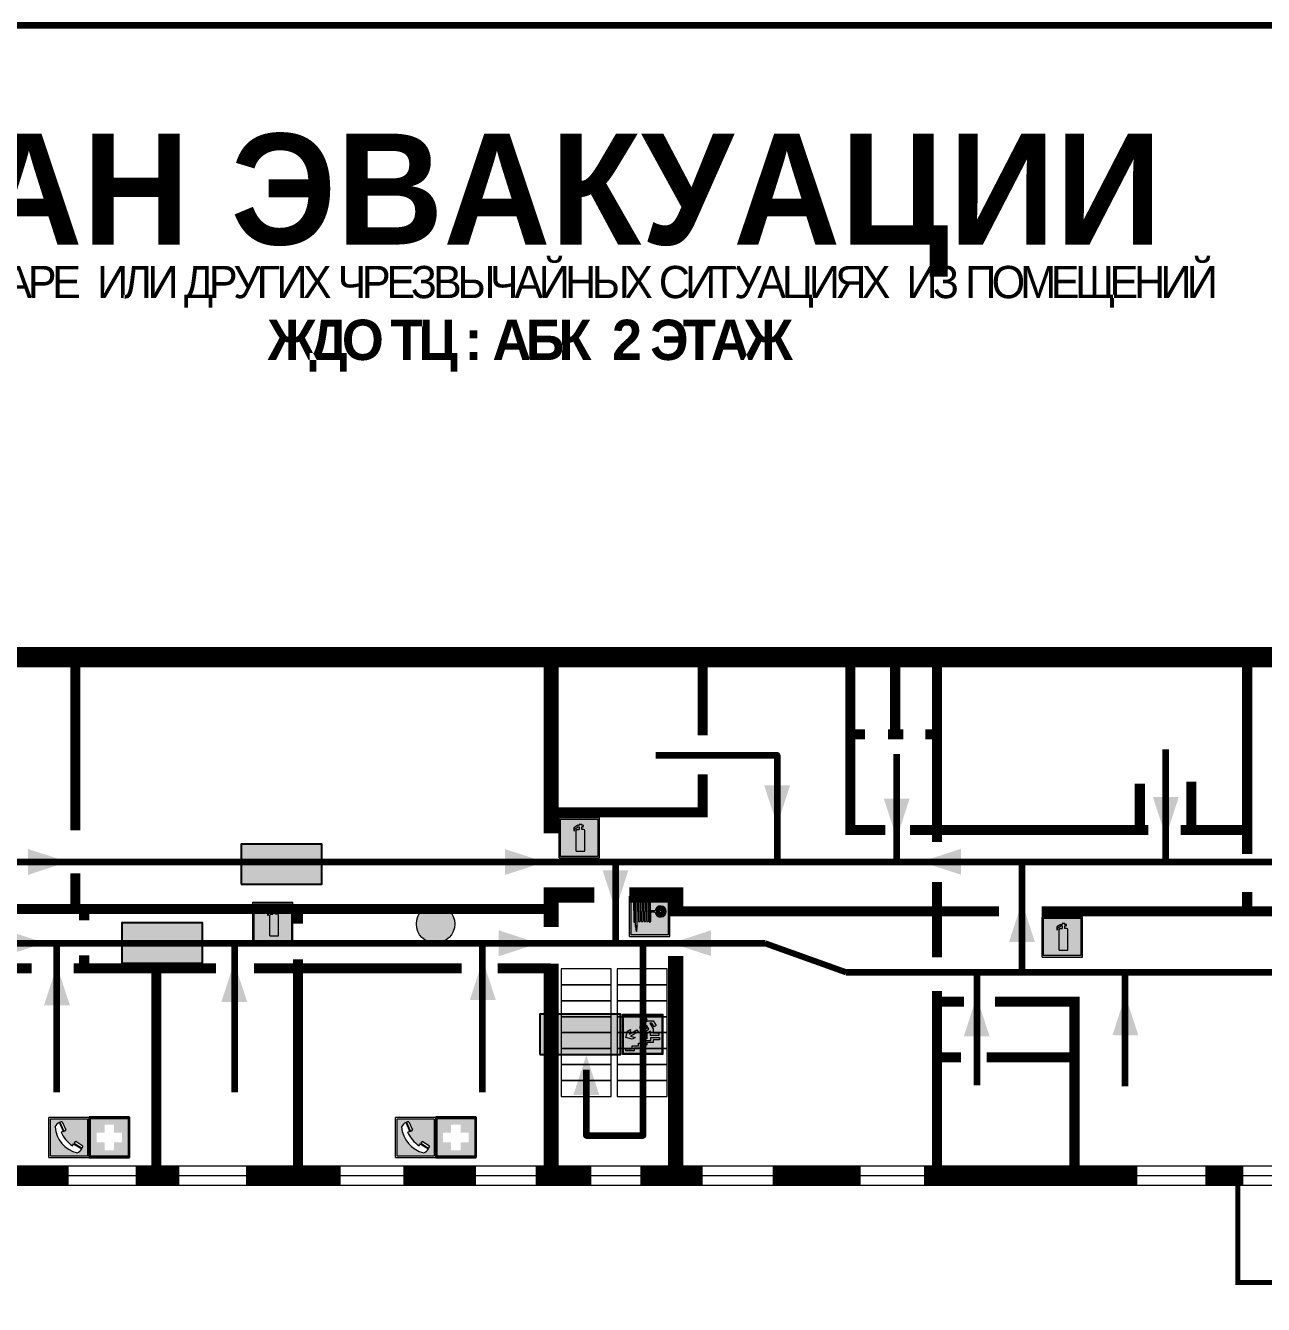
# Model space of a CAD drawing. Header units: millimetres. Extents: x 13114 to 67229, y 22859 to 38520.
# Drawn here: x 34760.2 to 35005.8, y 24827.3 to 25081.1 of the extents above; entities that cross this region are included whole.
import ezdxf

# ---------------------------------------------------------------- set-up
doc = ezdxf.new("R2010")
doc.units = ezdxf.units.MM
doc.layers.add('План_Штампы', color=7, linetype='Continuous')
doc.styles.add('обычный', font='arial.ttf')

# ---------------------------------------------------------------- blocks, each defined once
blk = doc.blocks.new('A$C7B4425F7')
at = {"true_color": 0xffffff}
blk.add_hatch(color=7, dxfattribs=at).paths.add_polyline_path([(0, 0), (-16, 0), (-16, -8), (0, -8)])
h = blk.add_hatch(color=126)
h.paths.add_polyline_path([(-0.2, -0.2), (-15.8, -0.2), (-15.8, -7.8), (-0.2, -7.8)])
h.paths.add_polyline_path([(-11.76, -2.03), (-11.76, -3.66), (-11.17, -3.66, -0.568275), (-11.17, -6.18), (-12.58, -6.18), (-12.58, -2.03)], flags=16)
h.paths.add_polyline_path([(-13.33, -4.12, -0.495768), (-13.59, -6.18), (-15.03, -6.18), (-15.03, -2.03), (-13.59, -2.03, -0.487973)], flags=16)
h.paths.add_polyline_path([(-10.25, -2.03), (-9.48, -2.03), (-9.48, -6.18), (-10.25, -6.18)], flags=16)
h.paths.add_polyline_path([(-13.84, -3.69), (-14.24, -3.69), (-14.24, -3.03), (-13.9, -3.03, -0.692621)], flags=0)
h.paths.add_polyline_path([(-9.15, -2.03), (-8.4, -2.03), (-8.04, -3.07), (-7.68, -2.03), (-6.93, -2.03), (-7.64, -4.1), (-6.93, -6.18), (-7.68, -6.18), (-8.04, -5.14), (-8.4, -6.18), (-9.15, -6.18), (-8.44, -4.1)], flags=16)
h.paths.add_polyline_path([(-11.76, -4.46), (-11.42, -4.46, -0.692621), (-11.36, -5.12), (-11.76, -5.12)], flags=0)
h.paths.add_polyline_path([(-13.9, -5.2), (-14.24, -5.2), (-14.24, -4.55), (-13.84, -4.55, -0.708038)], flags=0)
edge = h.paths.add_edge_path(flags=16)
edge.add_ellipse((-5.51, -4.08), major_axis=(0, 2.05), ratio=0.586184, start_angle=0, end_angle=360)
edge = h.paths.add_edge_path(flags=0)
edge.add_ellipse((-5.51, -4.08), major_axis=(0, 1.14), ratio=0.454828, start_angle=0, end_angle=360)
h.paths.add_polyline_path([(-4.13, -4.96, 0.377264), (-3.48, -4.52, 0.0555), (-3.16, -2.03), (-1.66, -2.03), (-1.66, -4.96), (-0.96, -4.96), (-0.96, -7.01), (-1.75, -7.01), (-1.75, -6.18), (-3.3, -6.18), (-3.3, -7.02), (-4.13, -7.02)], flags=16)
h.paths.add_polyline_path([(-2.73, -2.91), (-2.28, -2.91), (-2.28, -4.96), (-3.05, -4.96, 0.079136)], flags=0)
at = {"color": 126}
blk.add_lwpolyline([(-16, -8), (0, -8), (0, 0), (-16, 0)], close=True, dxfattribs=at)
blk = doc.blocks.new('A$C7B8C2D5B')
at = {"lineweight": 0}
h = blk.add_hatch(color=5, dxfattribs=at)
h.dxf.hatch_style = 1
h.paths.add_polyline_path([(1.4, -3.02, 1), (-2.11, -3.02, 1)])
at = {"color": 5, "lineweight": 0}
blk.add_circle((-0.36, -3.02), 1.75, dxfattribs=at)
blk = doc.blocks.new('A$C3AD82952')
at = {"true_color": 0xf5f5ff}
h = blk.add_hatch(color=7, dxfattribs=at)
h.dxf.hatch_style = 1
h.paths.add_polyline_path([(8.21, 8.73, 0.414214), (7.89, 9.05), (7.22, 9.05), (7.22, 9.92), (7.59, 9.92, 1), (7.57, 10.36), (7.22, 10.36), (7.22, 10.6), (6.43, 10.6), (6.43, 10.36), (6.01, 10.36), (4.74, 9.59), (4.74, 8.69), (4.98, 8.73), (4.98, 9.26), (6.12, 9.91), (6.43, 9.91), (6.43, 9.05), (5.76, 9.05, 0.414214), (5.44, 8.73), (5.44, 2.2), (8.21, 2.2)], flags=0)
h.paths.add_polyline_path([(12.8, 12.8), (0, 12.8), (0, 0), (12.8, 0)])
h.paths.add_polyline_path([(0.51, 12.29), (12.29, 12.29), (12.29, 0.51), (0.51, 0.51)], flags=16)
h.paths.add_polyline_path([(4.74, 9.59), (6.01, 10.36), (6.43, 10.36), (6.43, 10.6), (7.22, 10.6), (7.22, 10.36), (7.59, 10.36, -0.94586), (7.59, 9.92), (7.22, 9.92), (7.22, 9.05), (7.89, 9.05, -0.414214), (8.21, 8.73), (8.21, 2.2), (5.44, 2.2), (5.44, 8.73, -0.414214), (5.76, 9.05), (6.43, 9.05), (6.43, 9.91), (6.12, 9.91), (4.98, 9.26), (4.98, 8.73), (4.74, 8.69)], flags=0)
h = blk.add_hatch(color=242)
h.dxf.hatch_style = 1
h.paths.add_polyline_path([(12.29, 12.29), (0.51, 12.29), (0.51, 0.51), (12.29, 0.51)])
h.paths.add_polyline_path([(4.74, 8.69), (4.74, 9.59), (6.01, 10.36), (6.43, 10.36), (6.43, 10.6), (7.22, 10.6), (7.22, 10.36), (7.59, 10.36, -0.94586), (7.59, 9.92), (7.22, 9.92), (7.22, 9.05), (7.89, 9.05, -0.414214), (8.21, 8.73), (8.21, 2.2), (5.44, 2.2), (5.44, 8.73, -0.414214), (5.76, 9.05), (6.43, 9.05), (6.43, 9.91), (6.12, 9.91), (4.98, 9.26), (4.98, 8.73)], flags=16)
h = blk.add_hatch(color=7, dxfattribs=at)
h.dxf.hatch_style = 1
h.paths.add_polyline_path([(8.21, 8.73, 0.414214), (7.89, 9.05), (7.22, 9.05), (7.22, 9.92), (7.59, 9.92, 1), (7.57, 10.36), (7.22, 10.36), (7.22, 10.6), (6.43, 10.6), (6.43, 10.36), (6.01, 10.36), (4.74, 9.59), (4.74, 8.69), (4.98, 8.73), (4.98, 9.26), (6.12, 9.91), (6.43, 9.91), (6.43, 9.05), (5.76, 9.05, 0.414214), (5.44, 8.73), (5.44, 2.2), (8.21, 2.2)])
at = {"color": 242, "lineweight": 5}
for p, q in [((0, 0), (0, 12.8)), ((0, 12.8), (12.8, 12.8)), ((12.8, 0), (12.8, 12.8)), ((6.01, 10.36), (4.74, 9.59)), ((4.74, 9.59), (4.74, 8.69)), ((4.74, 8.69), (4.98, 8.73)), ((4.98, 9.26), (6.12, 9.91)), ((4.98, 8.73), (4.98, 9.26)), ((5.44, 2.2), (5.44, 8.73)), ((5.76, 9.05), (6.43, 9.05)), ((6.01, 10.36), (6.43, 10.36)), ((6.12, 9.91), (6.43, 9.91)), ((7.22, 10.6), (6.43, 10.6)), ((6.43, 10.6), (6.43, 10.36)), ((6.43, 9.91), (6.43, 9.05)), ((7.22, 10.36), (7.22, 10.6)), ((7.59, 10.36), (7.22, 10.36)), ((7.22, 9.05), (7.22, 9.92)), ((7.59, 9.92), (7.22, 9.92)), ((7.89, 9.05), (7.22, 9.05)), ((8.21, 2.2), (8.21, 8.73)), ((0, 0), (12.8, 0)), ((5.44, 2.2), (8.21, 2.2))]:
    blk.add_line(p, q, dxfattribs=at)
blk.add_lwpolyline([(0.51, 12.29), (12.29, 12.29), (12.29, 0.51), (0.51, 0.51)], close=True, dxfattribs=at)
for centre, radius, start, end in [((5.76, 8.73), 0.32, 90, 180), ((7.58, 10.14), 0.223, 273.1875, 86.8125), ((7.89, 8.73), 0.32, 0, 90)]:
    blk.add_arc(centre, radius, start, end, dxfattribs=at)
blk = doc.blocks.new('A$C37112FD5')
at = {"true_color": 0xf5f5ff}
h = blk.add_hatch(color=7, dxfattribs=at)
h.dxf.hatch_style = 1
h.paths.add_polyline_path([(12.8, -7.4), (0, -7.4), (0, -20.2), (12.8, -20.2)])
h.paths.add_polyline_path([(12.29, -7.91), (12.29, -19.69), (0.51, -19.69), (0.51, -7.91)], flags=16)
h.paths.add_polyline_path([(4.98, -9.04, -0.42597), (5.17, -9.22), (5.17, -12.25), (5.17, -15.29, -0.432244), (4.98, -15.47), (4.83, -15.47, -0.42597), (4.64, -15.29), (4.64, -12.25), (4.64, -9.22, -0.432244), (4.83, -9.04)], flags=0)
h.paths.add_polyline_path([(4.28, -9.22), (4.28, -12.25), (4.28, -15.29, -0.432244), (4.09, -15.47), (3.94, -15.47, -0.42597), (3.75, -15.29), (3.75, -12.25), (3.75, -9.22, -0.432244), (3.94, -9.04), (4.09, -9.04, -0.42597)], flags=0)
h.paths.add_polyline_path([(5.72, -9.04), (5.87, -9.04, -0.42597), (6.06, -9.22), (6.06, -12.25), (6.06, -15.29, -0.432244), (5.87, -15.47), (5.72, -15.47, -0.42597), (5.53, -15.29), (5.53, -12.25), (5.53, -9.22, -0.432244)], flags=0)
h.paths.add_polyline_path([(6.42, -8.9), (6.5, -8.9, -0.42597), (6.69, -9.08), (6.69, -12.03), (8.21, -12.03, -15.824349), (8.21, -12.47), (6.69, -12.47), (6.69, -15.42, -0.432244), (6.5, -15.6), (6.42, -15.6)], flags=0)
h.paths.add_polyline_path([(3.39, -9.22), (3.39, -12.25), (3.39, -15.29, -0.432244), (3.2, -15.47), (3.05, -15.47, -0.42597), (2.85, -15.29), (2.85, -12.25), (2.85, -9.22, -0.432244), (3.05, -9.04), (3.2, -9.04, -0.42597)], flags=0)
h.paths.add_polyline_path([(2.5, -9.22), (2.5, -16.71), (1.96, -16.71), (1.96, -9.22, -0.432244), (2.15, -9.04), (2.31, -9.04, -0.42597)], flags=0)
h.paths.add_polyline_path([(1.61, -8.9), (1.61, -15.6), (1.57, -15.6, -0.42597), (1.37, -15.42), (1.37, -12.03), (1.37, -9.09, -0.432244), (1.57, -8.9)], flags=0)
h.paths.add_polyline_path([(9.76, -10.81), (9.76, -12.03), (8.49, -12.03, -0.336371)], flags=0)
h.paths.add_polyline_path([(8.49, -12.47), (9.76, -12.47), (9.76, -13.7, -0.336371)], flags=0)
h.paths.add_polyline_path([(10.11, -10.81, -0.336371), (11.38, -12.03), (10.11, -12.03)], flags=0)
h.paths.add_polyline_path([(10.11, -12.47), (11.38, -12.47, -0.336371), (10.11, -13.7)], flags=0)
h.paths.add_polyline_path([(2.5, -16.84), (2.5, -17.05), (1.97, -17.05), (1.97, -16.84)], flags=0)
h.paths.add_polyline_path([(2.5, -17.24, -0.033778), (2.24, -18.6, -0.033778), (1.97, -17.24)], flags=0)
h = blk.add_hatch(color=242)
h.dxf.hatch_style = 1
h.paths.add_polyline_path([(12.29, -7.91), (0.51, -7.91), (0.51, -19.69), (12.29, -19.69)])
h.paths.add_polyline_path([(6.42, -15.6), (6.42, -8.9), (6.5, -8.9, -0.42597), (6.69, -9.08), (6.69, -12.03), (8.21, -12.03, -15.824349), (8.21, -12.47), (6.69, -12.47), (6.69, -15.42, -0.432244), (6.5, -15.6)], flags=16)
h.paths.add_polyline_path([(5.87, -15.47), (5.72, -15.47, -0.42597), (5.53, -15.29), (5.53, -12.25), (5.53, -9.22, -0.432244), (5.72, -9.04), (5.87, -9.04, -0.42597), (6.06, -9.22), (6.06, -12.25), (6.06, -15.29, -0.432244)], flags=16)
h.paths.add_polyline_path([(4.98, -15.47), (4.83, -15.47, -0.42597), (4.64, -15.29), (4.64, -12.25), (4.64, -9.22, -0.432244), (4.83, -9.04), (4.98, -9.04, -0.42597), (5.17, -9.22), (5.17, -12.25), (5.17, -15.29, -0.432244)], flags=16)
h.paths.add_polyline_path([(4.09, -15.47), (3.94, -15.47, -0.42597), (3.75, -15.29), (3.75, -12.25), (3.75, -9.22, -0.432244), (3.94, -9.04), (4.09, -9.04, -0.42597), (4.28, -9.22), (4.28, -12.25), (4.28, -15.29, -0.432244)], flags=16)
h.paths.add_polyline_path([(3.2, -15.47), (3.05, -15.47, -0.42597), (2.85, -15.29), (2.85, -12.25), (2.85, -9.22, -0.432244), (3.05, -9.04), (3.2, -9.04, -0.42597), (3.39, -9.22), (3.39, -12.25), (3.39, -15.29, -0.432244)], flags=16)
h.paths.add_polyline_path([(2.5, -17.05), (1.97, -17.05), (1.97, -16.84), (2.5, -16.84)], flags=16)
h.paths.add_polyline_path([(2.5, -17.24, -0.033778), (2.24, -18.6, -0.033778), (1.97, -17.24)], flags=16)
h.paths.add_polyline_path([(2.5, -16.71), (1.96, -16.71), (1.96, -9.22, -0.432244), (2.15, -9.04), (2.31, -9.04, -0.42597), (2.5, -9.22)], flags=16)
h.paths.add_polyline_path([(1.61, -15.6), (1.57, -15.6, -0.42597), (1.37, -15.42), (1.37, -12.03), (1.37, -9.09, -0.432244), (1.57, -8.9), (1.61, -8.9)], flags=16)
h.paths.add_polyline_path([(8.49, -12.47), (9.76, -12.47), (9.76, -13.7, -0.336371)], flags=0)
h.paths.add_polyline_path([(10.11, -13.7), (10.11, -12.47), (11.38, -12.47, -0.336371)], flags=0)
h.paths.add_polyline_path([(8.49, -12.03, -0.336371), (9.76, -10.81), (9.76, -12.03)], flags=0)
h.paths.add_polyline_path([(10.11, -12.03), (10.11, -10.81, -0.336371), (11.38, -12.03)], flags=0)
h = blk.add_hatch(color=7, dxfattribs=at)
h.dxf.hatch_style = 1
h.paths.add_polyline_path([(1.61, -8.9), (1.57, -8.9, 0.432244), (1.37, -9.09), (1.37, -12.03), (1.37, -15.42, 0.42597), (1.57, -15.6), (1.61, -15.6)])
h.paths.add_polyline_path([(2.5, -9.22, 0.42597), (2.31, -9.04), (2.15, -9.04, 0.432244), (1.96, -9.22), (1.96, -16.71), (2.5, -16.71)])
h.paths.add_polyline_path([(2.5, -16.84), (1.97, -16.84), (1.97, -17.05), (2.5, -17.05)])
h.paths.add_polyline_path([(2.5, -17.24), (1.97, -17.24, 0.033778), (2.24, -18.6, 0.033778)])
h.paths.add_polyline_path([(3.39, -12.25), (3.39, -9.22, 0.42597), (3.2, -9.04), (3.05, -9.04, 0.432244), (2.85, -9.22), (2.85, -12.25), (2.85, -15.29, 0.42597), (3.05, -15.47), (3.2, -15.47, 0.432244), (3.39, -15.29)])
h.paths.add_polyline_path([(4.28, -12.25), (4.28, -9.22, 0.42597), (4.09, -9.04), (3.94, -9.04, 0.432244), (3.75, -9.22), (3.75, -12.25), (3.75, -15.29, 0.42597), (3.94, -15.47), (4.09, -15.47, 0.432244), (4.28, -15.29)])
h.paths.add_polyline_path([(5.17, -12.25), (5.17, -9.22, 0.42597), (4.98, -9.04), (4.83, -9.04, 0.432244), (4.64, -9.22), (4.64, -12.25), (4.64, -15.29, 0.42597), (4.83, -15.47), (4.98, -15.47, 0.432244), (5.17, -15.29)])
h.paths.add_polyline_path([(6.06, -12.25), (6.06, -9.22, 0.42597), (5.87, -9.04), (5.72, -9.04, 0.432244), (5.53, -9.22), (5.53, -12.25), (5.53, -15.29, 0.42597), (5.72, -15.47), (5.87, -15.47, 0.432244), (6.06, -15.29)])
h.paths.add_polyline_path([(6.69, -12.47), (8.21, -12.47, 15.824349), (8.21, -12.03), (6.69, -12.03), (6.69, -9.08, 0.42597), (6.5, -8.9), (6.42, -8.9), (6.42, -15.6), (6.5, -15.6, 0.432244), (6.69, -15.42)])
h.paths.add_polyline_path([(8.49, -12.47), (9.76, -12.47), (9.76, -13.7, -0.336371)], flags=16)
h.paths.add_polyline_path([(8.49, -12.03, -0.336371), (9.76, -10.81), (9.76, -12.03)], flags=16)
h.paths.add_polyline_path([(10.11, -12.47), (11.38, -12.47, -0.336371), (10.11, -13.7)], flags=16)
h.paths.add_polyline_path([(10.11, -12.03), (10.11, -10.81, -0.336371), (11.38, -12.03)], flags=16)
h = blk.add_hatch(color=242)
h.dxf.hatch_style = 1
h.paths.add_polyline_path([(9.76, -10.81, 0.336371), (8.49, -12.03), (9.76, -12.03)])
h.paths.add_polyline_path([(10.11, -10.81), (10.11, -12.03), (11.38, -12.03, 0.336371)])
h.paths.add_polyline_path([(11.38, -12.47), (10.11, -12.47), (10.11, -13.7, 0.336371)])
h.paths.add_polyline_path([(9.76, -12.47), (8.49, -12.47, 0.336371), (9.76, -13.7)])
at = {"color": 242, "lineweight": 5}
for p, q in [((0, -20.2), (0, -7.4)), ((0, -7.4), (12.8, -7.4)), ((12.8, -20.2), (12.8, -7.4)), ((1.37, -12.03), (1.37, -9.08)), ((1.37, -12.03), (1.37, -15.42)), ((1.57, -8.9), (1.61, -8.9)), ((1.61, -8.9), (1.61, -15.6)), ((1.96, -16.71), (1.96, -9.22)), ((2.15, -9.04), (2.31, -9.04)), ((2.5, -16.71), (2.5, -9.22)), ((2.85, -12.25), (2.85, -9.22)), ((3.05, -9.04), (3.2, -9.04)), ((3.39, -12.25), (3.39, -9.22)), ((3.75, -12.25), (3.75, -9.22)), ((3.94, -9.04), (4.09, -9.04)), ((4.28, -12.25), (4.28, -9.22)), ((4.64, -12.25), (4.64, -9.22)), ((4.83, -9.04), (4.98, -9.04)), ((5.17, -12.25), (5.17, -9.22)), ((5.53, -12.25), (5.53, -9.22)), ((5.72, -9.04), (5.87, -9.04)), ((6.06, -12.25), (6.06, -9.22)), ((6.42, -8.9), (6.42, -15.6)), ((6.5, -8.9), (6.42, -8.9)), ((6.69, -12.03), (6.69, -9.08)), ((8.21, -12.03), (6.69, -12.03)), ((9.76, -12.03), (8.49, -12.03)), ((9.76, -10.81), (9.76, -12.03)), ((10.11, -10.81), (10.11, -12.03)), ((11.38, -12.03), (10.11, -12.03)), ((1.57, -15.6), (1.61, -15.6)), ((2.85, -12.25), (2.85, -15.29)), ((3.05, -15.47), (3.2, -15.47)), ((3.39, -12.25), (3.39, -15.29)), ((3.75, -12.25), (3.75, -15.29)), ((3.94, -15.47), (4.09, -15.47)), ((4.28, -12.25), (4.28, -15.29)), ((4.64, -12.25), (4.64, -15.29)), ((4.83, -15.47), (4.98, -15.47)), ((5.17, -12.25), (5.17, -15.29)), ((5.53, -12.25), (5.53, -15.29)), ((5.72, -15.47), (5.87, -15.47)), ((6.06, -12.25), (6.06, -15.29)), ((6.42, -15.6), (6.5, -15.6)), ((8.21, -12.47), (6.69, -12.47)), ((6.69, -12.47), (6.69, -15.42)), ((9.76, -12.47), (8.49, -12.47)), ((9.76, -12.47), (9.76, -13.7)), ((11.38, -12.47), (10.11, -12.47)), ((10.11, -12.47), (10.11, -13.7)), ((0, -20.2), (12.8, -20.2)), ((1.96, -16.71), (2.5, -16.71)), ((1.97, -16.84), (2.5, -16.84)), ((1.97, -17.05), (1.97, -16.84)), ((2.5, -17.05), (1.97, -17.05)), ((1.97, -17.24), (2.5, -17.24)), ((2.5, -16.84), (2.5, -17.05))]:
    blk.add_line(p, q, dxfattribs=at)
blk.add_lwpolyline([(0.51, -7.91), (12.29, -7.91), (12.29, -19.69), (0.51, -19.69)], close=True, dxfattribs=at)
for centre, radius, start, end in [((1.56, -9.09), 0.182, 87.1027, 180.6071), ((2.15, -9.22), 0.182, 87.1027, 180.6071), ((2.32, -9.22), 0.182, 359.3929, 92.8973), ((3.04, -9.22), 0.182, 87.1027, 180.6071), ((3.21, -9.22), 0.182, 359.3929, 92.8973), ((3.93, -9.22), 0.182, 87.1027, 180.6071), ((4.1, -9.22), 0.182, 359.3929, 92.8973), ((4.82, -9.22), 0.182, 87.1027, 180.6071), ((4.99, -9.22), 0.182, 359.3929, 92.8973), ((5.71, -9.22), 0.182, 87.1027, 180.6071), ((5.88, -9.22), 0.182, 359.3929, 92.8973), ((6.51, -9.09), 0.182, 359.3929, 92.8973), ((9.93, -12.25), 1.74, 187.2319, 172.7681), ((9.93, -12.25), 1.46, 96.9927, 171.3585), ((9.93, -12.25), 1.46, 8.6415, 83.0073), ((1.56, -15.42), 0.182, 179.3929, 272.8973), ((3.04, -15.29), 0.182, 179.3929, 272.8973), ((3.21, -15.29), 0.182, 267.1027, 0.6071), ((3.93, -15.29), 0.182, 179.3929, 272.8973), ((4.1, -15.29), 0.182, 267.1027, 0.6071), ((4.82, -15.29), 0.182, 179.3929, 272.8973), ((4.99, -15.29), 0.182, 267.1027, 0.6071), ((5.71, -15.29), 0.182, 179.3929, 272.8973), ((5.88, -15.29), 0.182, 267.1027, 0.6071), ((6.51, -15.42), 0.182, 267.1027, 0.6071), ((9.93, -12.25), 1.46, 188.6415, 263.0073), ((9.93, -12.25), 1.46, 276.9927, 351.3585), ((12.17, -15.98), 10.27, 187.041, 194.7793), ((-7.7, -15.98), 10.27, 345.2207, 352.959)]:
    blk.add_arc(centre, radius, start, end, dxfattribs=at)
blk = doc.blocks.new('вниз 3')
at = {"lineweight": 0, "true_color": 0xffffff}
h = blk.add_hatch(color=7, dxfattribs=at)
h.dxf.hatch_style = 1
h.paths.add_polyline_path([(40997.5, -4475.69), (40997.25, -4475.28), (40995.76, -4476.15), (40995.97, -4475.23), (40995.39, -4475.56), (40995.05, -4476.83), (40996.33, -4477.17), (40996.91, -4476.83), (40996, -4476.55)], flags=0)
h.paths.add_polyline_path([(40999.81, -4473.95), (41000.22, -4473.95), (41000.64, -4474.67), (41001.03, -4474.43), (41000.46, -4473.49), (41000.42, -4473.49), (40999.43, -4473.49), (40998.68, -4473.92), (40998.68, -4474.57), (40997.88, -4474.57), (40997.88, -4475), (40999.14, -4475), (40999.14, -4474.43), (40999.14, -4474.38), (40999.59, -4475.15), (40998.72, -4475.67), (40998.72, -4477.06), (40999.24, -4477.06), (40999.24, -4475.96), (40999.95, -4475.56), (40999.95, -4476.43), (41001.61, -4476.43), (41001.61, -4475.88), (41000.47, -4475.88), (41000.47, -4475.12)], flags=0)
h.paths.add_polyline_path([(40999.2, -4473.24, 1), (40998.35, -4473.24, 1)], flags=0)
h.paths.add_polyline_path([(41000.46, -4477.26), (41001.69, -4477.26), (41001.69, -4476.84), (41000.03, -4476.84), (41000.03, -4477.39), (40998.78, -4477.39), (40998.78, -4477.95), (40997.53, -4477.95), (40997.53, -4478.5), (40996.29, -4478.5), (40996.29, -4479.06), (40995.05, -4479.06), (40995.05, -4479.48), (40995.29, -4479.48), (40996.72, -4479.48), (40996.72, -4478.92), (40997.97, -4478.92), (40997.97, -4478.36), (40999.2, -4478.36), (40999.2, -4477.81), (41000.46, -4477.81)], flags=0)
h.paths.add_polyline_path([(41002.37, -4472.17), (40994.37, -4472.17), (40994.37, -4480.17), (41002.37, -4480.17)])
h.paths.add_polyline_path([(41002.16, -4479.96), (40994.57, -4479.96), (40994.57, -4472.37), (41002.16, -4472.37)], flags=16)
h.paths.add_polyline_path([(41001.61, -4475.88), (41001.61, -4476.43), (40999.95, -4476.43), (40999.95, -4475.56), (40999.24, -4475.96), (40999.24, -4477.06), (40998.72, -4477.06), (40998.72, -4475.67), (40999.59, -4475.15), (40999.14, -4474.38), (40999.14, -4474.43), (40999.14, -4475), (40997.88, -4475), (40997.88, -4474.57), (40998.68, -4474.57), (40998.68, -4473.92), (40999.43, -4473.49), (41000.42, -4473.49), (41000.46, -4473.49), (41001.03, -4474.43), (41000.64, -4474.67), (41000.22, -4473.95), (40999.81, -4473.95), (41000.47, -4475.12), (41000.47, -4475.88)], flags=0)
h.paths.add_polyline_path([(41001.69, -4476.84), (41001.69, -4477.26), (41000.46, -4477.26), (41000.46, -4477.81), (40999.2, -4477.81), (40999.2, -4478.36), (40997.97, -4478.36), (40997.97, -4478.92), (40996.72, -4478.92), (40996.72, -4479.48), (40995.05, -4479.48), (40995.05, -4479.06), (40996.29, -4479.06), (40996.29, -4478.5), (40997.53, -4478.5), (40997.53, -4477.95), (40998.78, -4477.95), (40998.78, -4477.39), (41000.03, -4477.39), (41000.03, -4476.84)], flags=0)
h.paths.add_polyline_path([(40998.35, -4473.24, -1), (40999.2, -4473.24, -1)], flags=0)
h.paths.add_polyline_path([(40997.5, -4475.69), (40996, -4476.55), (40996.91, -4476.83), (40996.33, -4477.17), (40995.05, -4476.83), (40995.39, -4475.56), (40995.97, -4475.23), (40995.76, -4476.15), (40997.25, -4475.28)], flags=0)
at = {"lineweight": 0}
h = blk.add_hatch(color=126, dxfattribs=at)
h.dxf.hatch_style = 1
h.paths.add_polyline_path([(41002.16, -4472.37), (40994.57, -4472.37), (40994.57, -4479.96), (41002.16, -4479.96)])
h.paths.add_polyline_path([(40995.97, -4475.23), (40995.76, -4476.15), (40997.25, -4475.28), (40997.5, -4475.69), (40996, -4476.55), (40996.91, -4476.83), (40996.33, -4477.17), (40995.05, -4476.83), (40995.39, -4475.56)], flags=16)
h.paths.add_polyline_path([(40997.88, -4474.57), (40998.68, -4474.57), (40998.68, -4473.92), (40999.43, -4473.49), (41000.42, -4473.49), (41000.46, -4473.49), (41001.03, -4474.43), (41000.64, -4474.67), (41000.22, -4473.95), (40999.81, -4473.95), (41000.47, -4475.12), (41000.47, -4475.88), (41001.61, -4475.88), (41001.61, -4476.43), (40999.95, -4476.43), (40999.95, -4475.56), (40999.24, -4475.96), (40999.24, -4477.06), (40998.72, -4477.06), (40998.72, -4475.67), (40999.59, -4475.15), (40999.14, -4474.38), (40999.14, -4474.43), (40999.14, -4475), (40997.88, -4475)], flags=16)
h.paths.add_polyline_path([(40998.35, -4473.24, -1), (40999.2, -4473.24, -1)], flags=16)
h.paths.add_polyline_path([(40997.53, -4477.95), (40998.78, -4477.95), (40998.78, -4477.39), (41000.03, -4477.39), (41000.03, -4476.84), (41001.69, -4476.84), (41001.69, -4477.26), (41000.46, -4477.26), (41000.46, -4477.81), (40999.2, -4477.81), (40999.2, -4478.36), (40997.97, -4478.36), (40997.97, -4478.92), (40996.72, -4478.92), (40996.72, -4479.48), (40995.05, -4479.48), (40995.05, -4479.06), (40996.29, -4479.06), (40996.29, -4478.5), (40997.53, -4478.5)], flags=16)
at = {"lineweight": 0, "true_color": 0xffffff}
h = blk.add_hatch(color=7, dxfattribs=at)
h.dxf.hatch_style = 1
h.paths.add_polyline_path([(40999.2, -4473.24, 1), (40998.35, -4473.24, 1)])
h.paths.add_polyline_path([(40999.81, -4473.95), (41000.22, -4473.95), (41000.64, -4474.67), (41001.03, -4474.43), (41000.46, -4473.49), (41000.42, -4473.49), (40999.43, -4473.49), (40998.68, -4473.92), (40998.68, -4474.57), (40997.88, -4474.57), (40997.88, -4475), (40999.14, -4475), (40999.14, -4474.43), (40999.14, -4474.38), (40999.59, -4475.15), (40998.72, -4475.67), (40998.72, -4477.06), (40999.24, -4477.06), (40999.24, -4475.96), (40999.95, -4475.56), (40999.95, -4476.43), (41001.61, -4476.43), (41001.61, -4475.88), (41000.47, -4475.88), (41000.47, -4475.12)])
h.paths.add_polyline_path([(40999.2, -4477.81), (41000.46, -4477.81), (41000.46, -4477.26), (41001.69, -4477.26), (41001.69, -4476.84), (41000.03, -4476.84), (41000.03, -4477.39), (40998.78, -4477.39), (40998.78, -4477.95), (40997.53, -4477.95), (40997.53, -4478.5), (40996.29, -4478.5), (40996.29, -4479.06), (40995.05, -4479.06), (40995.05, -4479.48), (40995.29, -4479.48), (40996.72, -4479.48), (40996.72, -4478.92), (40997.97, -4478.92), (40997.97, -4478.36), (40999.2, -4478.36)])
h.paths.add_polyline_path([(40997.5, -4475.69), (40997.25, -4475.28), (40995.76, -4476.15), (40995.97, -4475.23), (40995.39, -4475.56), (40995.05, -4476.83), (40996.33, -4477.17), (40996.91, -4476.83), (40996, -4476.55)])
at = {"color": 126, "lineweight": 0}
for points in [[(40994.37, -4472.17), (41002.37, -4472.17), (41002.37, -4480.17), (40994.37, -4480.17)], [(40994.57, -4472.37), (41002.16, -4472.37), (41002.16, -4479.96), (40994.57, -4479.96)]]:
    blk.add_lwpolyline(points, close=True, dxfattribs=at)
for points in [[(40999.14, -4474.43), (40999.14, -4475), (40997.88, -4475), (40997.88, -4474.57), (40998.68, -4474.57), (40998.68, -4473.92), (40999.43, -4473.49), (41000.42, -4473.49), (41000.46, -4473.49), (41001.03, -4474.43), (41000.64, -4474.67), (41000.22, -4473.95), (40999.81, -4473.95), (41000.47, -4475.12), (41000.47, -4475.88), (41001.61, -4475.88), (41001.61, -4476.43), (40999.95, -4476.43), (40999.95, -4475.56), (40999.24, -4475.96), (40999.24, -4477.06), (40998.72, -4477.06), (40998.72, -4475.67), (40999.59, -4475.15), (40999.14, -4474.38), (40999.14, -4474.43)], [(40995.05, -4476.83), (40995.39, -4475.56), (40995.97, -4475.23), (40995.76, -4476.15), (40997.25, -4475.28), (40997.5, -4475.69), (40996, -4476.55), (40996.91, -4476.83), (40996.33, -4477.17), (40995.05, -4476.83)], [(40995.29, -4479.48), (40995.05, -4479.48), (40995.05, -4479.06), (40996.29, -4479.06), (40996.29, -4478.5), (40997.53, -4478.5), (40997.53, -4477.95), (40998.78, -4477.95), (40998.78, -4477.39), (41000.03, -4477.39), (41000.03, -4476.84), (41001.69, -4476.84), (41001.69, -4477.26), (41000.46, -4477.26), (41000.46, -4477.81), (40999.2, -4477.81), (40999.2, -4478.36), (40997.97, -4478.36), (40997.97, -4478.92), (40996.72, -4478.92), (40996.72, -4479.48), (40995.05, -4479.48)]]:
    blk.add_lwpolyline(points, dxfattribs=at)
blk.add_circle((40998.77, -4473.24), 0.426, dxfattribs=at)
blk = doc.blocks.new('A$C32E8229D')
at = {"true_color": 0xffffff}
blk.add_hatch(color=7, dxfattribs=at).paths.add_polyline_path([(0, 0), (0, -8), (16, -8), (16, 0)])
h = blk.add_hatch(color=126)
h.paths.add_polyline_path([(0.2, -0.2), (15.8, -0.2), (15.8, -7.8), (0.2, -7.8)])
h.paths.add_polyline_path([(13.49, -2.05), (12.08, -2.05), (11.37, -2.63, 0.162397), (11.29, -2.84), (11.29, -3.63), (10.35, -3.63), (10.35, -4.05), (11.68, -4.05), (11.68, -3.48), (12.26, -4.28), (11.29, -5.1), (11.29, -6.78), (11.85, -6.78), (11.85, -5.44), (12.8, -4.64), (12.8, -5.94), (14.46, -5.94), (14.46, -5.39), (13.45, -5.39), (13.45, -3.97), (12.46, -2.59), (13.15, -2.59), (13.69, -3.34), (14.18, -3)], flags=16)
h.paths.add_polyline_path([(10.74, -1.82, 1), (11.8, -1.82, 1)], flags=16)
h.paths.add_polyline_path([(9.39, -3.59), (5.99, -3.59), (6.56, -3.03), (5.91, -3.03), (5.1, -3.83), (5.91, -4.64), (6.56, -4.64), (5.99, -4.09), (9.39, -4.09)], flags=16)
h.paths.add_polyline_path([(4.29, -1.08), (1.72, -1.08), (1.72, -6.6), (4.29, -6.6)], flags=16)
at = {"color": 126}
blk.add_lwpolyline([(16, -8), (0, -8), (0, 0), (16, 0)], close=True, dxfattribs=at)
blk = doc.blocks.new('A$C456E1F9C')
at = {"lineweight": 5}
h = blk.add_hatch(color=242, dxfattribs=at)
h.paths.add_polyline_path([(0.51, -1.47), (0.51, -13.26), (12.29, -13.26), (12.29, -1.47)])
h.paths.add_polyline_path([(5.42, -4.95, -0.254479), (4.78, -5.4), (3.52, -2.53, -0.209735), (4.23, -2.4)], flags=16)
h.paths.add_polyline_path([(8.53, -8.6), (10.87, -10.17), (10.54, -10.76), (8.03, -9.13, -0.192251)], flags=16)
h.paths.add_polyline_path([(4.61, -5.49, 0.005518), (3.87, -5.72, 0.128647), (7.49, -10.01, 0.00809), (7.83, -9.33), (10.47, -10.97, -0.16736), (8.99, -12.25, -0.327862), (1.95, -3.95, -0.166952), (3.36, -2.62)], flags=16)
at = {"color": 242, "lineweight": 5}
for p, q in [((0, -13.77), (0, -0.97)), ((12.8, -0.97), (0, -0.97)), ((4.61, -5.49), (3.36, -2.62)), ((3.52, -2.53), (4.78, -5.4)), ((4.23, -2.4), (5.42, -4.95)), ((12.8, -13.77), (12.8, -0.97)), ((7.83, -9.33), (10.47, -10.97)), ((8.03, -9.13), (10.54, -10.76)), ((10.81, -10.12), (8.53, -8.6)), ((10.54, -10.76), (10.8, -10.3)), ((10.8, -10.3), (10.81, -10.12)), ((0, -13.77), (12.8, -13.77))]:
    blk.add_line(p, q, dxfattribs=at)
blk.add_lwpolyline([(0.51, -1.47), (12.29, -1.47), (12.29, -13.26), (0.51, -13.26)], close=True, dxfattribs=at)
for centre, radius, start, end in [((4.59, -5.34), 2.99, 114.2845, 152.1974), ((11.12, -3.31), 9.19, 183.9915, 256.6009), ((4.02, -3.27), 0.891, 76.3284, 123.7092), ((14.98, -39.1), 35.17, 107.1487, 108.4135), ((13.86, -0.94), 11.08, 205.5536, 234.8762), ((4.68, -4.59), 0.824, 276.9621, 334.0723), ((-13.31, 0.8), 23.44, 332.5487, 334.4027), ((8.94, -9.5), 0.989, 114.4092, 157.9388), ((7.87, -9.46), 3, 291.9291, 329.9329)]:
    blk.add_arc(centre, radius, start, end, dxfattribs=at)
blk = doc.blocks.new('A$C18900ED3')
h = blk.add_hatch(color=126)
h.paths.add_polyline_path([(-0.18, -0.18), (-7.02, -0.18), (-7.02, -7.02), (-0.18, -7.02)])
h.paths.add_polyline_path([(-5.89, -4.46), (-5.89, -2.77), (-4.46, -2.77), (-4.46, -1.31), (-2.77, -1.31), (-2.77, -2.77), (-1.33, -2.77), (-1.33, -4.46), (-2.77, -4.46), (-2.77, -5.89), (-4.46, -5.89), (-4.46, -4.46)], flags=16)
at = {"color": 126}
for p, q in [((-7.2, 0), (-7.2, -7.2)), ((0, 0), (-7.2, 0)), ((0, -7.2), (0, 0)), ((-7.02, -7.02), (-7.02, -0.18)), ((-7.02, -0.18), (-0.18, -0.18)), ((-0.18, -0.18), (-0.18, -7.02)), ((-7.2, -7.2), (0, -7.2)), ((-0.18, -7.02), (-7.02, -7.02))]:
    blk.add_line(p, q, dxfattribs=at)

msp = doc.modelspace()

# ---------------------------------------------------------------- linework, layer by layer
at = {"color": 6, "lineweight": 100}
msp.add_lwpolyline([(34549.77, 24686.07), (35149.77, 24686.07), (35149.77, 25081.07), (34549.77, 25081.07)], close=True, dxfattribs=at)
at = {"lineweight": 100}
for points, const_width in [([(34702.14, 24955.76), (35130.3, 24955.76), (35130.3, 24836.11), (35080.38, 24836.11), (35080.38, 24841.77)], 4), ([(34864.5, 24955.76), (34864.5, 24920.81)], 3), ([(34932.74, 24940.46), (34932.74, 24954.86)], 2), ([(34924.24, 24940.46), (34926.76, 24940.46)], 2), ([(34931.32, 24940.46), (34934.34, 24940.46)], 2), ([(34938.72, 24940.46), (34940.84, 24940.46)], 2), ([(34864.5, 24902.18), (34864.5, 24908.57), (34873.09, 24908.57)], 3), ([(34879.98, 24908.57), (34889.2, 24908.57), (34889.2, 24904.35)], 3), ([(34889.2, 24896.47), (34889.2, 24853.37)], 3), ([(34864.5, 24853.37), (34864.5, 24894.91)], 3), ([(34750.94, 24852.92), (34768.8, 24852.92)], 4), ([(34782.09, 24852.92), (34790.76, 24852.92)], 4), ([(34803.97, 24852.92), (34822.75, 24852.92)], 4), ([(34835.16, 24852.92), (34849.56, 24852.92)], 4), ([(34861.4, 24852.92), (34872.48, 24852.92)], 4), ([(34882.18, 24852.92), (34894.53, 24852.92)], 4), ([(34908.47, 24852.92), (34925.87, 24852.92)], 4), ([(34938.49, 24852.92), (34980.77, 24852.92)], 4), ([(34994.29, 24852.92), (35001.8, 24852.92)], 4)]:
    msp.add_lwpolyline(points, dxfattribs=dict(at, const_width=const_width))
at = {"lineweight": 0}
for points, const_width in [([(34894.57, 24940.27), (34894.57, 24955.51)], 2), ([(34923.87, 24955.71), (34923.87, 24921.47), (34930.77, 24921.47)], 2), ([(34941.05, 24921.47), (34941.05, 24919.05), (34941.05, 24955.8)], 2), ([(34989.4, 24921.47), (35002.57, 24921.47), (35002.57, 24916.68), (35002.57, 24956.01)], 2), ([(34770.11, 24921.38), (34770.11, 24954.19)], 2), ([(34864.37, 24924.97), (34894.57, 24924.97), (34894.57, 24932.51)], 2), ([(34981.27, 24921.47), (34981.27, 24930.67)], 2), ([(34991.48, 24921.47), (34991.48, 24931.06)], 2), ([(34935.67, 24921.47), (34982.93, 24921.47)], 2), ([(34770.11, 24905.77), (34770.11, 24912.84)], 2), ([(34941.05, 24905.3), (34941.05, 24911.13)], 2), ([(34670.91, 24905.77), (34864.66, 24905.77)], 2), ([(34771.87, 24905.77), (34771.87, 24903.53)], 2), ([(34814.3, 24905.77), (34814.3, 24902.88)], 2), ([(34888.85, 24905.3), (34953.32, 24905.3)], 2), ([(34941.05, 24905.3), (34941.05, 24896.21)], 2), ([(34961.83, 24905.3), (35079.76, 24905.3)], 2), ([(34771.87, 24894.01), (34771.87, 24896.6)], 2), ([(34814.3, 24894.01), (34814.3, 24895.8)], 2), ([(34755.87, 24894.01), (34761.43, 24894.01)], 2), ([(34769.79, 24894.01), (34798.02, 24894.01)], 2), ([(34786.17, 24894.01), (34786.17, 24852.48)], 2), ([(34805.55, 24894.01), (34846.75, 24894.01)], 2), ([(34814.3, 24894.01), (34814.3, 24853.6)], 2), ([(34853.9, 24894.01), (34864.37, 24894.01)], 2), ([(34941.05, 24889.54), (34941.05, 24852.81)], 2), ([(34941.05, 24887.42), (34946.42, 24887.42)], 2), ([(34952.53, 24887.42), (34968.32, 24887.42), (34968.32, 24852.55)], 2), ([(34941.05, 24876.35), (34945.78, 24876.35)], 2), ([(34968.32, 24876.35), (34950.88, 24876.35)], 2), ([(35000.74, 24851.3), (35000.74, 24831.7), (35030.11, 24831.7), (35030.11, 24841.36), (35082.34, 24841.36)], 1)]:
    msp.add_lwpolyline(points, dxfattribs=dict(at, const_width=const_width))
at = {"color": 126, "lineweight": 100, "true_color": 0x008754}
for points in [[(34885.24, 24936.32), (34909.34, 24936.32), (34909.34, 24915.12)], [(34933.07, 24915.12), (34933.07, 24936.51)], [(34986.45, 24915.12), (34986.45, 24937.44)], [(34585.45, 24876.6), (34585.45, 24861.77), (34596.47, 24861.77), (34596.47, 24899.02), (34591.07, 24899.02), (34591.07, 24915.12), (35096.79, 24915.12)], [(34877.32, 24899.02), (34877.32, 24915.12)], [(34948.95, 24893.28), (34957.93, 24893.28), (34957.93, 24915.12)], [(34752.57, 24899.02), (34906.93, 24899.02)], [(34766.4, 24899.02), (34766.4, 24869.43)], [(34801.66, 24899.02), (34801.66, 24869.43)], [(34850.87, 24869.43), (34850.87, 24899.02)], [(34871.46, 24873.84), (34871.46, 24860.81), (34882.75, 24860.81), (34882.75, 24899.02)], [(34906.93, 24899.02), (34922.99, 24893.28)], [(34922.99, 24893.28), (34948.95, 24893.28), (34948.95, 24870.83)], [(34957.93, 24893.28), (34978.28, 24893.28), (34978.28, 24870.6)], [(34978.28, 24893.28), (35096.79, 24893.28)]]:
    msp.add_lwpolyline(points, dxfattribs=at)
at = {"color": 0, "lineweight": 100, "const_width": 2}
msp.add_lwpolyline([(35002.57, 24905.3), (35002.57, 24909.17)], dxfattribs=at)
at = {"lineweight": 0}
for points in [[(34866.49, 24890.72), (34876.42, 24890.72), (34876.42, 24893.88), (34866.49, 24893.88)], [(34877.58, 24890.72), (34887.51, 24890.72), (34887.51, 24893.88), (34877.58, 24893.88)], [(34866.49, 24887.56), (34876.42, 24887.56), (34876.42, 24890.72), (34866.49, 24890.72)], [(34877.58, 24887.56), (34887.51, 24887.56), (34887.51, 24890.72), (34877.58, 24890.72)], [(34866.49, 24884.4), (34876.42, 24884.4), (34876.42, 24887.56), (34866.49, 24887.56)], [(34877.58, 24884.4), (34887.51, 24884.4), (34887.51, 24887.56), (34877.58, 24887.56)], [(34866.49, 24881.25), (34876.42, 24881.25), (34876.42, 24884.4), (34866.49, 24884.4)], [(34877.58, 24881.25), (34887.51, 24881.25), (34887.51, 24884.4), (34877.58, 24884.4)], [(34866.49, 24878.09), (34876.42, 24878.09), (34876.42, 24881.25), (34866.49, 24881.25)], [(34877.58, 24878.09), (34887.51, 24878.09), (34887.51, 24881.25), (34877.58, 24881.25)], [(34866.49, 24874.93), (34876.42, 24874.93), (34876.42, 24878.09), (34866.49, 24878.09)], [(34877.58, 24874.93), (34887.51, 24874.93), (34887.51, 24878.09), (34877.58, 24878.09)], [(34866.49, 24871.77), (34876.42, 24871.77), (34876.42, 24874.93), (34866.49, 24874.93)], [(34877.58, 24871.77), (34887.51, 24871.77), (34887.51, 24874.93), (34877.58, 24874.93)], [(34866.49, 24868.61), (34876.42, 24868.61), (34876.42, 24871.77), (34866.49, 24871.77)], [(34877.58, 24868.61), (34887.51, 24868.61), (34887.51, 24871.77), (34877.58, 24871.77)]]:
    msp.add_lwpolyline(points, close=True, dxfattribs=at)
for points in [[(34584.82, 24854.82), (35067.44, 24854.82)], [(34584.98, 24852.92), (35067.59, 24852.92)], [(34584.8, 24851.01), (35067.41, 24851.01)]]:
    msp.add_lwpolyline(points, dxfattribs=at)
at = {"layer": 'План_Штампы', "color": 126, "true_color": 0x008754}
for points in [[(34906.75, 24930.32), (34911.88, 24930.31), (34909.34, 24922.43)], [(34930.47, 24927.69), (34935.6, 24927.68), (34933.06, 24919.8)], [(34983.85, 24927.99), (34988.98, 24927.98), (34986.44, 24920.1)], [(34760.73, 24912.55), (34760.74, 24917.69), (34768.62, 24915.14)], [(34855.35, 24912.52), (34855.37, 24917.66), (34863.25, 24915.11)], [(34945.8, 24917.73), (34945.78, 24912.6), (34937.9, 24915.14)], [(34874.69, 24913.48), (34879.83, 24913.47), (34877.28, 24905.59)], [(34960.47, 24899.22), (34955.33, 24899.23), (34957.88, 24907.11)], [(34756.15, 24896.47), (34756.17, 24901.61), (34764.05, 24899.06)], [(34854.1, 24896.4), (34854.12, 24901.54), (34862, 24898.99)], [(34896.23, 24901.57), (34896.22, 24896.44), (34888.34, 24898.98)], [(34804.21, 24887.32), (34799.08, 24887.33), (34801.62, 24895.21)], [(34853.52, 24887.74), (34848.38, 24887.75), (34850.93, 24895.63)], [(34769.04, 24886.65), (34763.9, 24886.66), (34766.45, 24894.54)], [(34951.48, 24880.49), (34946.35, 24880.5), (34948.89, 24888.38)], [(34980.98, 24880.74), (34975.85, 24880.75), (34978.39, 24888.63)], [(34874.05, 24868.88), (34868.92, 24868.89), (34871.46, 24876.77)]]:
    msp.add_solid(points, dxfattribs=at)

# ---------------------------------------------------------------- block references
for name, p, xscale, yscale, zscale in [('A$C3AD82952', (34866.06, 24915.91), 0.625, 0.625, 0.625), ('A$C37112FD5', (34880.02, 24912.94), 0.6249984004534781, 0.6249984004534781, 0.6249984004534781), ('A$C3AD82952', (34805.29, 24899.11), 0.625, 0.625, 0.625), ('A$C7B8C2D5B', (34842.35, 24909.39), 2.177419353276491, 2.177419353276491, 2.177419353276491), ('A$C3AD82952', (34961.87, 24896.25), 0.625, 0.625, 0.625), ('A$C456E1F9C', (34764.86, 24865.05), 0.625, 0.625, 0.625), ('A$C18900ED3', (34780.86, 24864.45), 1.111111111007631, 1.111111111007631, 1.111111111007631), ('A$C456E1F9C', (34833.61, 24865.05), 0.625, 0.625, 0.625), ('A$C18900ED3', (34849.61, 24864.45), 1.111111111007631, 1.111111111007631, 1.111111111007631)]:
    msp.add_blockref(name, p, dxfattribs=dict(xscale=xscale, yscale=yscale, zscale=zscale))
at = {"color": 126, "true_color": 0x008754}
msp.add_blockref('вниз 3', (-6115.73, 29357.1), dxfattribs=at)
at = {"layer": 'План_Штампы', "color": 126, "true_color": 0x008754, "xscale": -1}
for p in [(34819.02, 24918.68), (34795.31, 24903.02)]:
    msp.add_blockref('A$C32E8229D', p, dxfattribs=at)
at = {"layer": 'План_Штампы'}
msp.add_blockref('A$C7B4425F7', (34878.27, 24884.93), dxfattribs=at)

# ---------------------------------------------------------------- texts
at = {"lineweight": 0, "insert": (34708.5, 25059.62), "char_height": 22, "width": 493.8901, "attachment_point": 1, "style": 'обычный'}
msp.add_mtext('{\\fProxima Nova Rg|b1|i0|c204|p2;ПЛАН ЭВАКУАЦИИ}', dxfattribs=at)
at = {"color": 0, "lineweight": 0, "insert": (34858.36, 25033.56), "char_height": 8, "width": 449.2158, "attachment_point": 5, "style": 'обычный'}
msp.add_mtext('{\\fArial Black|b1|i0|c204|p34;\\H2x;\\T0.85;  \\fArial Narrow|b0|i0|c204|p34;\\H0.8x;\\W0.9;\\P\\fProxima Nova Rg|b0|i0|c204|p2;\\H0.5x;\\W1;\\C256;ПРИ ПОЖАРЕ  ИЛИ ДРУГИХ ЧРЕЗВЫЧАЙНЫХ СИТУАЦИЯХ  ИЗ ПОМЕЩЕНИЙ \\fProxima Nova Rg|b1|i0|c204|p2;\\H1.25x;\\P ЖДО ТЦ : АБК  2 ЭТАЖ}', dxfattribs=at)

doc.saveas('drawing.dxf')
